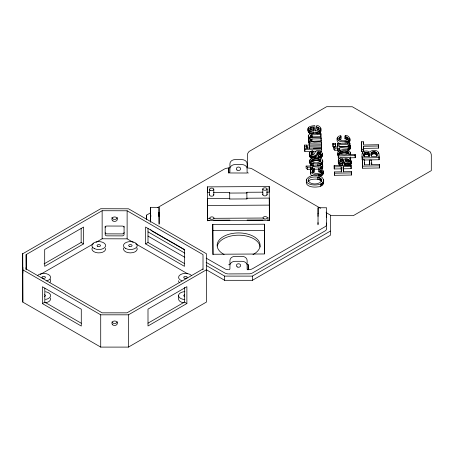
<?xml version="1.0" encoding="UTF-8"?>
<svg xmlns="http://www.w3.org/2000/svg" width="454" height="454" viewBox="0 0 454 454"><rect width="100%" height="100%" fill="white"/><g stroke="black" fill="none" stroke-linecap="round" stroke-linejoin="round"><path stroke-width="0.68" d="M318.016 216.422L318.016 213.374M326.608 223.022L326.608 223.839M326.608 216.427L326.608 213.374M318.016 224.1L318.084 207.745L326.608 207.767L326.608 228.759M318.01 224.367L318.01 224.792M326.602 224.815L326.608 224.389M159.104 224.344L159.093 213.022M252.078 268.95L251.533 269.16A7.468 4.313 0 0 1 249.598 269.625L248.372 269.721L248.412 264.761L248.122 264.733A1.288 1.05 0 0 1 247.124 263.706L247.124 260.551A5.159 4.211 0 0 0 241.965 256.34L235.093 256.34A5.159 4.211 0 0 0 229.934 260.551L229.934 263.706A1.288 1.05 0 0 1 228.646 264.761M318.016 224.049L318.027 222.636M159.042 207.347L159.036 213.284L159.042 207.347L150.45 207.325L150.473 214.26M318.095 213.386L318.084 207.745M364.057 153.77L364.153 156.619L369.261 156.522C371.094 150.751 361.639 150.847 364.051 156.772M371.156 153.407L371.253 156.488L377.058 156.38C379.402 150.887 369.516 149.741 371.156 155.512L371.332 152.799M322.187 153.923L321.75 154.979L320.138 156L320.138 158.106C324.06 156.897 322.522 149.633 318.186 150.495C314.378 149.462 314.849 157.544 311.296 154.309L311.234 152.987L313.056 152.028L312.715 150.859C308.68 150.456 307.988 157.254 311.575 158.179L311.575 156.074L310.388 155.506L309.435 153.724M322.187 156.028L322.215 153.27M306.246 181.912C305.888 184.897 309.197 186.435 311.66 186.821A11.503 6.645 0 0 0 317.584 186.9C326.063 187.11 325.427 175.136 317.164 175.76C310.207 173.292 299.788 182.009 311.66 184.716A11.503 6.645 0 0 0 317.584 184.795C320.229 184.494 324.298 182.877 323.589 179.534M338.326 159.683C337.804 162.016 340.08 163.678 342.22 163.622L342.22 165.727L342.435 162.447L340.585 161.885L340.006 160.648L340.636 159.269L342.946 158.894C343.372 161.964 345.806 164.706 349.137 163.548C351.856 163.151 351.492 159.485 349.194 158.684L350.692 158.418L350.624 157.163C346.867 158.696 341.675 156.062 338.571 159.031C337.912 161.323 337.907 165.131 341.033 165.54L341.033 163.434M349.722 163.344L349.722 165.443L351.09 163.905L350.982 160.568M314.491 169.631L312.664 170.256L312.664 172.361L314.491 171.737L314.117 168.474C305.973 169.711 313.43 176.583 318.453 174.387C324.44 174.705 324.462 167.872 318.532 168.281L318.333 171.567L319.695 171.754L321.262 172.645M312.199 175.8C310.774 175.21 309.776 173.275 310.882 171.97M340.216 143.566C335.602 143.146 336.017 135.36 340.812 135.786L341.181 139.049L338.922 140.144L338.922 138.039L341.181 136.943M308.459 135.791L309.06 137L309.06 139.106C304.872 131.178 317.59 133.896 320.853 133.38L320.921 136.677L312.142 136.864L310.57 137.403L310.57 135.298L311.427 134.861L320.921 134.571M308.459 137.897L308.499 137.397M309.435 155.83L309.77 152.255M320.87 128.635C317.743 138.044 297.83 126.961 314.838 125.599L315.121 130.871C316.665 130.871 319.809 130.224 318.986 128.051L316.551 126.842L316.75 125.599C321.319 125.134 322.766 132.369 318.464 133.641L318.464 131.535M320.808 131.478L320.774 128.045M150.444 213.062L150.473 212.319L150.478 212.705M322.544 161.232L321.784 162.447L321.784 164.552C328.146 154.031 302.795 155.45 311.302 165.057L311.302 162.952L310.224 161.959L309.821 160.756M322.544 163.338L322.607 160.523M309.821 162.861L309.883 162.163M319.707 174.2L319.707 176.305C322.323 176.095 323.918 173.661 323.186 171.141M349.818 139.14L349.058 140.32L347.475 141.211L347.475 143.316C352.02 141.92 349.932 134.651 345.227 135.587L345.029 138.879L346.391 139.066L347.951 139.957L347.951 137.851L346.391 136.96L345.029 136.773M349.818 141.245L349.881 138.447M310.882 131.666L310.882 133.771C308.192 133.3 307.699 130.525 308.152 128.255M320.694 166.005L320.694 164.598L322.522 164.393C323.816 169.58 313.765 165.597 312.057 167.151L312.057 169.257M320.643 166.958L320.643 169.064L321.54 168.939L322.692 167.98L322.522 166.499M348.133 146.937L348.133 145.53L349.955 145.325C351.248 150.512 341.198 146.529 339.496 148.083L339.496 150.189L340.903 150.166M347.049 150.041C350.312 150.756 350.573 147.669 349.955 145.325M321.778 180.198C320.388 185.232 308.215 185.368 308.294 179.506A5.352 3.093 0 0 1 311.206 177.452C314.684 176.612 322.295 176.22 321.778 181.606M318.333 169.461L319.695 169.648L321.262 170.539C321.841 174.404 312.119 174.506 312.227 170.732L312.664 170.256M347.951 137.851C348.536 141.71 338.815 141.818 338.922 138.039M311.586 160.296C312.233 163.849 319.009 163.463 320.853 160.983C320.201 157.447 313.436 157.816 311.586 160.296L311.586 161.703M350.573 154.604C351.561 148.322 340.937 148.373 338.014 151.92L337.861 154.882L338.389 156.051L338.389 153.946L337.861 152.777M339.541 152.487C340.494 155.745 346.907 155.421 348.899 153.117C348.014 149.78 341.556 150.24 339.541 152.487L339.541 153.889M308.686 139.968L309.305 141.217L309.305 143.322L308.686 142.074L308.788 139.253L310.723 137.937L309.06 137M308.686 142.074L308.788 141.359M310.57 135.298L310.525 136.705L311.705 137.454L321.08 137.562L321.148 138.759L311.989 138.998L310.644 139.628L310.502 140.201C312.522 143.68 318.248 140.836 321.307 141.756L321.375 145.059L321.307 141.756M311.575 156.074C314.514 157.146 316.739 154.757 317.386 152.096L319.213 151.806L320.325 152.595L320.507 153.31L319.922 154.598L318.061 155.183L318.061 157.288M345.029 138.879L345.227 135.587M337.861 154.882L338.014 154.025M342.22 163.622L342.435 162.447M364.057 155.875L364.204 153.18M150.478 217.035L150.603 216.666A7.383 4.262 0 0 1 151.074 215.905M326.568 224.889L326.437 225.258A7.468 4.313 0 0 1 325.637 226.376L252.52 268.728M326.568 229.1L326.437 229.469A7.468 4.313 0 0 1 325.637 230.587L252.52 272.939M338.326 161.789L338.571 161.13M363.637 160.024L379.124 159.74C378.721 156.902 380.163 152.504 376.968 150.921C374.664 150.075 371.287 149.922 369.834 152.272C368.308 150.785 365.884 150.717 363.972 151.398C360.465 152.799 362.752 157.26 362.23 160.046L362.031 156.392M308.152 130.36L308.436 127.636M310.048 128.056L309.793 128.891L310.388 129.969L313.413 130.831L313.198 126.887L310.911 127.381L310.048 128.056L310.048 130.162L310.911 129.486L313.198 128.993L313.198 126.887M317.386 152.096L317.386 154.201L315.377 157.737L315.377 155.631M350.573 153.202L349.211 154.513L355.164 154.405L355.232 157.708L350.295 157.799M313.056 152.028L313.056 154.133L311.234 155.092L311.234 152.987M371.332 154.905C372.66 153.146 376.956 153.321 376.928 156.057M364.204 155.285C365.464 153.702 369.312 153.985 369.142 156.522M345.409 163.264L345.409 165.369L344.143 164.183L342.946 161L341.329 161.108L340.137 161.953L340.137 159.848M320.564 159.74L320.564 161.845C318.146 160.126 314.106 160.12 311.784 162.01L311.784 159.904M339.74 154.241C342.174 152.487 346.124 152.465 348.621 154.11L348.621 152.005M311.302 162.952C314.52 164.399 318.799 164.484 321.784 162.447M317.386 154.201L319.213 153.912L320.325 154.701L320.325 152.595M22.7 253.78L100.72 208.732L128.55 208.806L206.451 253.78L206.451 302.052L128.431 347.1L100.72 347.1L22.819 302.12L22.7 253.78L22.819 302.12M26.145 269.33L26.145 254.598L102.139 210.724L127.12 210.787L203.012 254.603L203.012 269.699M44.089 263.882L81.153 242.481L83.587 243.889L83.587 227.045L44.696 249.501L44.696 266.339L83.587 243.889M40.241 274.528L93.558 243.741M96.01 242.328L102.139 238.787L127.12 238.849L133.243 242.385M157.657 207.586L224.509 168.99M146.642 219.282L146.642 215.071L150.297 212.96M145.564 243.889L184.455 266.339L184.455 249.501L145.564 227.045L145.564 243.889L147.998 242.481L184.455 263.53M42.387 303.595L81.277 326.046L81.277 309.208L42.387 286.758L42.387 303.595L44.815 302.194L81.277 323.242M203.012 268.955L127.007 312.834L102.144 312.834L26.253 269.023L26.145 254.598M22.819 269.846L100.72 314.821L128.431 314.821L206.451 269.778M147.998 323.174L184.455 302.12L186.883 303.527L186.883 286.684L147.998 309.14L147.998 325.978L186.883 303.527M206.258 265.488L224.662 276.111L252.367 276.111L330.393 231.069M206.258 269.699L224.662 280.322L252.367 280.322L330.393 235.28L330.393 215.071L326.097 212.591M224.951 168.774L225.49 168.565A7.383 4.262 0 0 1 227.42 168.105L228.929 167.986A1.288 1.05 0.4 0 0 229.934 166.958L229.934 163.803A5.159 4.211 0.4 0 1 235.093 159.604L241.965 159.626A5.159 4.211 0.4 0 1 247.124 163.849L247.124 167.004A1.288 1.05 0.4 0 0 248.412 168.059L248.474 168.059M252.078 273.16L251.533 273.37A7.468 4.313 0 0 1 249.598 273.836L228.657 273.932M317.851 163.866L317.851 165.971L319.117 165.778L320.201 165.472L320.201 163.366M321.08 137.562L321.148 140.859L311.138 141.336L311.138 139.23M337.089 138.674C338.429 142.726 344.143 141.983 347.475 141.211M318.447 157.765L318.447 156.363L320.138 156M248.372 173.019A1.288 1.05 0.4 0 1 247.084 171.964L247.084 168.809A5.159 4.211 0.4 0 0 241.925 164.586L235.093 164.569A5.159 4.211 0.4 0 0 229.934 168.763L229.934 171.924A1.288 1.05 0 0 1 228.929 172.946L228.646 172.974L228.64 168.008M247.124 269.721L248.372 269.721M309.083 144.207L309.14 145.28L309.083 142.108L310.797 142.074L309.305 141.217M363.592 146.284L363.767 151.602L361.776 151.642L361.356 141.807L363.348 141.767L363.523 144.996L378.42 144.724L378.488 148.123L363.592 148.39L363.592 146.284L378.488 146.018M321.375 142.953L309.14 143.175L309.083 142.108M332.969 143.43L335.353 143.385L335.421 144.582L335.421 146.687L333.032 146.733L332.969 143.43L333.032 146.733M337.623 143.345L349.858 143.124L349.926 144.321L337.685 144.542L337.623 143.345L337.685 146.648L337.685 144.542M304.583 145.081L304.651 148.384L304.583 145.081L306.966 145.042L307.035 148.344L306.966 145.042M309.236 144.996L321.472 144.775L321.54 145.972L309.305 146.194L309.236 144.996L309.305 148.299L309.305 146.194M333.032 144.627L335.421 144.582M304.651 146.279L307.035 146.239M337.753 147.124L337.753 145.717L339.365 145.689L339.433 146.892L346.584 146.767L348.116 146.466L348.133 145.53M339.047 146.625L348.564 146.449M339.007 151.08L337.929 151.097L337.884 150.217L334.853 150.274L333.542 149.105L333.542 147L337.816 146.926L337.753 145.717M316.075 151.239L304.816 151.443L304.753 148.14L321.642 147.834L321.704 151.137L320.297 151.165M313.385 148.225L321.54 148.078L321.472 144.775M333.542 147L334.853 148.169L337.884 148.112L337.929 151.097M304.753 148.14L304.816 149.338L321.704 149.031M337.929 148.991L339.541 148.963L339.541 151.069M361.356 141.807L361.776 149.536L363.767 149.497M341.13 157.964L338.309 158.015L338.247 154.82L339.836 154.791L338.389 153.946M338.247 154.82L338.309 155.909L355.232 155.603M362.23 157.941L379.124 157.634M345.329 158.855L344.569 158.866C344.955 161.085 347.208 163.985 349.376 161.613C349.926 159.394 347.015 158.639 345.329 158.855L345.329 160.954L347.412 161.113L348.893 161.879L348.893 159.774M362.32 159.564L364.312 159.53L364.602 164.819L369.834 164.723L369.584 160.148L371.576 160.109L371.826 164.689L379.499 164.547L379.567 165.841L379.567 167.94L362.678 168.247L362.32 159.564L362.678 168.247M310.315 166.192L310.315 164.785L311.926 164.757L311.994 165.96L320.286 165.75L320.677 165.534L320.694 164.598M306.109 166.068L307.415 167.237L310.445 167.18L310.496 170.165L310.445 169.285L307.415 169.342L306.109 168.173L306.109 166.068L310.383 165.994L310.315 164.785M341.351 172.004L341.181 168.837L334.246 168.962L334.172 165.568L351.061 165.262L351.135 166.55L343.173 166.697L343.343 171.97M362.678 166.147L379.567 165.841M334.172 165.568L334.246 166.856L341.181 166.732L341.453 171.799L334.519 171.924L334.587 175.323L351.481 175.017L351.407 171.618L343.451 171.765L343.173 166.697M310.496 168.059L312.108 168.031L312.108 169.433M314.174 169.217L318.396 169.143M343.173 168.797L351.135 168.655L351.061 165.262M351.481 172.912L334.587 173.218L334.519 171.924M209.436 192.479L207.342 192.49L207.342 186.878L269.211 186.532L269.438 220.508M213.624 192.456L229.684 192.365L229.73 199.022L246.914 198.926L246.914 198.222L269.256 198.097L269.358 218.38M229.684 192.365L229.684 193.069L246.868 192.973L246.868 192.269L262.928 192.178M266.419 192.161L269.211 192.144L269.211 186.532M207.489 218.726L207.387 205.458L269.256 205.117M209.64 218.334L207.529 218.346L207.54 220.133M213.857 218.312L263.07 218.039M267.293 218.016L269.398 218.005L269.415 220.44M207.552 220.275L209.646 220.264M213.834 220.235L229.894 220.15M212.784 224.486L264.341 224.202L264.563 253.968L213.005 254.257L212.784 224.486L212.966 254.762M212.784 230.66L264.341 230.377L264.341 224.202M247.078 220.054L263.138 220.014M267.327 220.003L269.421 219.997M330.421 215.673L353.28 215.673L431.3 170.63L431.3 154.632L430.619 152.357L429.802 151.488L352.321 106.758L326.636 106.696L249.053 151.488L247.719 153.424L247.549 154.632L247.651 167.906M229.934 172.974L247.084 173.019M106.883 226.03L122.347 226.069A1.72 1.402 0.4 0 1 124.027 227.165M122.364 233.906L106.894 233.867A1.72 1.402 0.4 0 1 105.22 232.771M122.347 235.893L106.883 235.853A1.72 1.402 0.4 0 1 105.203 234.758M321.625 179.506L321.625 181.611C319.446 178.314 314.565 178.967 311.206 179.557A5.352 3.093 0 0 0 308.294 181.611M228.073 269.699L227.431 269.625A7.468 4.313 0 0 1 225.496 269.16L206.139 258.127M228.073 273.904L227.431 273.836A7.468 4.313 0 0 1 225.496 273.37L206.139 262.333M249.064 168.088L249.706 168.162A7.553 4.364 0 0 1 251.652 168.627L320.603 208.301M318.986 130.156L316.551 128.947L316.551 126.842M152.26 231.228L184.71 249.961M147.987 231.846L184.789 253.094M147.987 236.057L184.789 257.304M135.689 243.798L187.712 273.836M151.874 230.972L151.511 230.655A7.553 4.364 0 0 1 150.7 229.531M350.647 162.044L350.982 162.674M323.361 181.044L323.589 181.64M318.061 155.183L318.447 156.363M350.409 153.94L350.653 154.735L350.653 152.629M349.779 139.997L349.881 140.553M323.083 172.69L323.186 173.246M326.608 213.17L326.437 212.461A7.468 4.313 0 0 0 326.233 212.08M326.608 217.381L326.437 216.672A7.468 4.313 0 0 0 326.233 216.286M150.45 207.325L150.484 213.085M378.488 148.123L378.42 144.724M378.92 156.023L379.124 159.74M379.567 167.94L379.499 164.547M371.61 162.867L371.718 164.83M369.726 164.864L369.584 160.148M363.592 148.39L363.767 151.602M364.352 162.294L364.494 164.938M355.232 157.708L355.164 154.405M349.858 145.229L349.926 146.426L349.858 143.124M351.061 167.367L351.135 168.655M351.481 175.017L351.407 171.618M339.496 148.083L339.541 148.963M335.421 146.687L335.353 143.385M334.519 174.03L334.587 175.323M320.921 136.677L320.853 133.38M321.08 139.662L321.148 140.859M321.472 146.88L321.54 148.078M314.838 127.705L315.014 130.996M313.198 128.993L313.305 130.968M312.057 167.151L312.108 168.031M269.438 216.297L269.506 220.269L207.631 220.616L207.342 186.878M159.07 212.682L159.07 212.296L159.065 214.237M264.341 230.377L264.517 253.763M246.868 192.269L246.914 198.926M159.036 213.726L159.11 223.652M150.439 217.37L150.473 222.085M146.642 215.071L146.67 219.265M159.076 213.062L159.076 216.575L159.082 214.634M150.501 213L150.518 222M150.484 213.556L150.484 216.598L150.49 214.651M26.207 269.761L26.19 267.491L26.184 269.273M22.751 269.982C22.762 259.955 22.757 280.515 22.774 270.488M378.551 152.351L378.551 153.753M376.797 153.077L376.797 155.183M376.593 152.675L376.593 154.774M376.298 152.34L376.298 154.445M375.884 152.073L375.884 154.178M375.333 151.869L375.333 153.968M374.658 151.732L374.658 153.838M373.897 151.698L373.897 153.804M373.018 151.784L373.018 153.889M372.269 152.011L372.269 154.11M371.695 152.351L371.695 154.456M369.057 153.679L369.057 155.784M368.881 153.191L368.881 155.291M368.523 152.765L368.523 154.865M368.001 152.465L368.001 154.564M367.326 152.289L367.326 154.394M366.514 152.238L366.514 154.343M365.725 152.311L365.725 154.417M365.044 152.499L365.044 154.604M364.522 152.794L364.522 154.893M363.348 141.767L363.348 143.873M362.451 152.482L362.451 153.883M361.776 149.536L361.776 151.642M351.124 161.249L351.09 163.905M350.931 162.282L350.931 164.388M350.692 158.418L350.692 160.523L350.624 157.163M350.647 162.702L350.647 164.808M350.233 163.06L350.233 165.165M350.187 146.228L350.13 148.912M349.886 147.244L349.886 149.349M349.54 139.764L349.54 141.869M349.489 147.556L349.489 149.661M349.313 160.341L349.313 162.447M349.137 163.548L349.137 165.653M349.058 140.32L349.058 142.425M348.973 147.766L348.973 149.871M348.859 152.357L348.859 154.462M348.479 163.678L348.479 165.784M348.366 140.808L348.366 142.914M348.235 151.687L348.235 153.787M348.246 159.314L348.246 161.42M348.178 138.493L348.178 139.894M348.076 147.891L348.076 149.996M347.753 163.729L347.753 165.835M347.707 151.398L347.707 153.497M347.412 159.008L347.412 161.113M347.361 137.329L347.361 139.435M347.032 151.159L347.032 153.265M346.89 163.684L346.89 165.789M346.533 158.877L346.533 160.983M346.391 136.96L346.391 139.066M346.402 141.506L346.402 142.908M346.192 150.995L346.192 153.1M346.096 163.525L346.096 165.625M345.205 150.91L345.205 153.009M345.148 141.693L345.148 143.101M344.87 162.924L344.87 165.029M344.455 162.526L344.455 164.632M344.143 162.078L344.143 164.183M344.053 150.893L344.053 152.998M342.957 150.949L342.957 153.049M342.946 158.894L342.946 161M342.401 158.9L342.401 161.005M342.015 151.069L342.015 153.174M341.329 159.002L341.329 161.108M341.221 151.256L341.221 153.361M341.181 166.732L341.181 168.837M340.812 135.786L340.812 137.187M340.579 151.511L340.579 153.617M340.636 159.269L340.636 161.374M340.114 137.193L340.114 139.299M340.086 151.812L340.086 153.917M340.091 163.134L340.091 165.239M340.006 160.648L340.006 162.05M339.74 152.135L339.74 153.537M339.359 137.562L339.359 139.667M339.359 162.702L339.359 164.808M338.798 162.101L338.798 164.206M338.309 155.909L338.309 158.015M338.009 153.412L338.009 155.518M337.884 148.112L337.884 150.217M337.288 137.624L337.288 139.026M334.853 148.169L334.853 150.274M334.246 166.856L334.246 168.962M323.691 180.159L323.651 182.934M323.469 181.469L323.469 183.575M323.083 170.585L323.123 173.933M323.146 182.071L323.146 184.176M322.845 172.452L322.845 174.557M322.754 165.296L322.692 167.98M322.669 182.639L322.669 184.744M322.448 166.312L322.448 168.417M322.363 173.014L322.363 175.113M322.272 161.874L322.272 163.979M322.034 154.491L322.034 156.596M322.056 166.624L322.056 168.729M322.068 183.161L322.068 185.266M321.75 154.979L321.75 157.084M321.67 173.502L321.67 175.607M321.54 166.834L321.54 168.939M321.483 171.181L321.483 172.588M321.336 155.387L321.336 157.493M321.358 183.62L321.358 185.726M321.262 170.539L321.262 171.941M321.262 178.882L321.262 180.987M321.091 162.952L321.091 165.057M320.802 155.728L320.802 157.833M320.808 160.126L320.808 161.533M320.785 173.905L320.785 176.01M320.666 170.017L320.666 172.123M320.677 178.326L320.677 180.425M320.535 130.031L320.535 132.137M320.507 153.31L320.507 154.712M320.541 184.012L320.541 186.117M320.178 159.399L320.178 161.505M320.047 130.616L320.047 132.721M319.86 152.096L319.86 154.201M319.871 177.832L319.871 179.937M319.695 169.648L319.695 171.754M319.644 159.093L319.644 161.198M319.355 131.121L319.355 133.226M319.355 156.216L319.355 157.617M319.213 151.806L319.213 153.912M319.117 163.673L319.117 165.778M318.986 128.051L318.986 129.452M318.969 158.843L318.969 160.949M318.867 177.44L318.867 179.546M318.504 127.546L318.504 129.651M318.475 151.721L318.475 153.827M318.453 174.387L318.453 176.493M318.141 158.673L318.141 160.778M317.851 151.823L317.851 153.929M317.704 127.143L317.704 129.248M317.686 177.168L317.686 179.273M317.403 131.842L317.403 133.941M317.159 158.582L317.159 160.688M316.171 132.035L316.171 133.436M316.029 158.565L316.029 160.671M315.853 155.177L315.853 157.283M314.968 158.622L314.968 160.727M314.73 155.966L314.73 158.071M314.117 168.474L314.117 169.875M314.043 158.752L314.043 160.852M313.958 156.182L313.958 157.583M313.419 163.735L313.419 165.835L312.256 165.517L312.256 163.412M313.419 169.881L313.419 171.987M313.305 132.086L313.305 133.487M313.266 158.951L313.266 161.056M313.101 156.261L313.101 157.663M312.715 150.859L312.715 152.266M312.624 159.223L312.624 161.329M312.312 156.221L312.312 158.327M312.227 152.198L312.227 154.303M312.227 170.732L312.227 172.134M312.142 134.759L312.142 136.864M312.131 159.547L312.131 161.652M312.011 131.932L312.011 134.038M311.989 138.998L311.989 141.103M311.926 164.757L311.926 166.164M311.858 127.069L311.858 129.174M311.609 152.516L311.609 154.621M311.427 134.861L311.427 136.966M310.911 127.381L310.911 129.486M310.939 135.037L310.939 137.142M310.928 155.83L310.928 157.935M310.678 162.481L310.678 164.586M310.644 139.628L310.644 141.029M310.593 170.312L310.593 172.418M310.4 127.699L310.4 129.804M310.445 167.18L310.445 169.285M310.428 170.812L310.394 173.468M310.337 135.638L310.337 137.04M310.388 155.506L310.388 157.612M310.224 161.959L310.224 164.064M310.161 159.422L310.161 160.829M309.923 131.285L309.923 133.391M309.94 161.386L309.94 163.491M309.759 137.5L309.759 138.901M309.741 154.752L309.741 156.857M309.497 152.941L309.526 156.363M309.151 130.803L309.151 132.909M308.788 139.253L308.862 142.738M308.629 136.427L308.629 138.532M308.584 130.253L308.584 132.358M308.232 129.628L308.232 131.734M308.135 180.425L308.135 181.833M308.09 128.93L308.09 131.036M307.415 167.237L307.415 169.342M306.422 179.182L306.422 180.584M304.816 149.338L304.816 151.443M269.398 218.005L269.398 220.655M267.083 189.034A2.151 1.243 0 0 1 263.859 190.113A2.151 1.243 0 0 1 263.859 187.962A2.151 1.243 0 0 1 267.083 189.034L267.083 194.647M262.787 189.034L262.787 194.647M252.367 276.111L252.367 280.322M248.122 264.733L248.122 269.693A1.288 1.05 0 0 1 247.124 268.672L247.124 265.511A5.159 4.211 0 0 0 241.965 261.3L235.093 261.3A5.159 4.211 0 0 0 229.934 265.511L229.934 268.672A1.288 1.05 0 0 1 228.657 269.721M229.73 199.022L229.73 198.319L207.387 198.443L207.387 205.458M228.929 167.986L228.929 172.946M224.662 276.111L224.662 280.322M213.806 189.318L213.806 194.936M209.51 189.346L209.51 194.959M207.569 216.643L207.569 220.854M184.455 287.388L184.455 302.12M184.84 291.638A6.872 3.967 0 0 0 178.564 295.588L178.564 298.959A6.872 3.967 0 0 0 183.66 302.79M147.998 228.453L147.998 242.481M128.431 314.821L128.431 347.1M127.12 210.787L127.12 238.849M124.084 226.194L124.067 234.491A1.72 1.402 0.4 0 1 122.733 235.859M105.175 226.149L105.163 234.446M102.139 210.724L102.139 238.787M100.72 314.821L100.72 347.1M81.153 228.453L81.153 242.481M44.815 288.159L44.815 302.194M124.084 232.51A1.72 1.402 0.4 0 1 122.745 233.872M117.359 217.489A2.752 2.247 0.4 0 1 114.629 219.435A2.752 2.247 0.4 0 1 111.905 217.477M179.483 282.711A6.872 3.967 0 0 1 178.564 280.731M137 247.907A6.872 3.967 0 0 1 130.36 252.901A6.872 3.967 0 0 1 123.721 247.907M105.589 248.355A6.872 3.967 0 0 1 97.99 252.872A6.872 3.967 0 0 1 92.4 247.464M50.122 279.295A6.872 3.967 0 0 1 50.002 282.331M50.354 297.932A6.872 3.967 0 0 1 45.491 302.79M105.163 227.431A1.72 1.402 0.4 0 1 106.497 226.064M117.314 321.784A2.752 2.247 0 0 1 114.709 323.503A2.752 2.247 0 0 1 112.002 321.892M45.491 291.757A6.872 3.967 0 0 1 50.587 295.588A6.872 3.967 0 0 1 45.491 299.424M184.84 299.544A6.872 3.967 0 0 1 178.564 295.588M184.579 296.451A1.72 0.993 0 0 1 184.579 294.731M44.571 294.731A1.72 0.993 0 0 1 44.571 296.451M37.427 275.76A6.872 3.967 0 0 1 48.476 274.5A6.872 3.967 0 0 1 46.745 280.924M182.003 280.799A6.872 3.967 0 0 1 180.578 274.557A6.872 3.967 0 0 1 191.395 275.379M217.296 246.045A21.486 12.406 0 0 1 239.502 235.189A21.486 12.406 0 0 1 260.08 247.067M266.793 194.028A2.151 1.243 0 0 1 264.932 195.89A2.151 1.243 0 0 1 263.076 194.028M224.134 254.495A21.486 12.406 0 0 1 223.237 236.67A21.486 12.406 0 0 1 254.127 236.755A21.486 12.406 0 0 1 252.946 254.575M213.505 194.318A2.151 1.243 0 0 1 211.956 196.173A2.151 1.243 0 0 1 209.578 194.635M112.745 324.865A2.752 2.247 0 0 0 117.314 323.77A2.752 2.247 0 0 0 113.869 321.086A2.752 2.247 0 0 0 112.745 324.865M112.944 220.95A2.752 2.247 0.4 0 0 117.342 219.475A2.752 2.247 0.4 0 0 113.562 217.097A2.752 2.247 0.4 0 0 112.944 220.95M97.576 246.267A1.72 0.993 0 0 0 100.448 245.818A1.72 0.993 0 0 0 98.342 244.604A1.72 0.993 0 0 0 97.576 246.267M94.682 248.747A6.872 3.967 0 0 0 105.617 246.023A6.872 3.967 0 0 0 96.066 241.92A6.872 3.967 0 0 0 94.682 248.747M42.676 278.154A1.72 0.993 0 0 0 45.417 277.485A1.72 0.993 0 0 0 43.045 276.446A1.72 0.993 0 0 0 42.676 278.154M184.222 278.064A1.72 0.993 0 0 0 187.099 277.621A1.72 0.993 0 0 0 184.994 276.401A1.72 0.993 0 0 0 184.222 278.064M125.503 248.372A6.872 3.967 0 0 0 137 246.59A6.872 3.967 0 0 0 128.584 241.732A6.872 3.967 0 0 0 125.503 248.372M129.504 246.42A1.72 0.993 0 0 0 132.08 245.563A1.72 0.993 0 0 0 129.504 244.706A1.72 0.993 0 0 0 129.504 246.42M237.283 266.941A2.151 1.754 0 0 0 240.665 265.675A2.151 1.754 0 0 0 237.629 263.916A2.151 1.754 0 0 0 237.283 266.941M236.988 170.034A2.151 1.754 0.4 0 0 240.569 169.228A2.151 1.754 0.4 0 0 237.913 167.095A2.151 1.754 0.4 0 0 236.988 170.034M264.075 218.885A2.151 1.243 0 0 0 267.298 217.812A2.151 1.243 0 0 0 264.075 216.74A2.151 1.243 0 0 0 264.075 218.885M210.361 218.987A2.151 1.243 0 0 0 213.953 218.425A2.151 1.243 0 0 0 211.309 216.91A2.151 1.243 0 0 0 210.361 218.987M210.151 190.22A2.151 1.243 0 0 0 213.738 189.641A2.151 1.243 0 0 0 211.082 188.138A2.151 1.243 0 0 0 210.151 190.22"/></g></svg>
